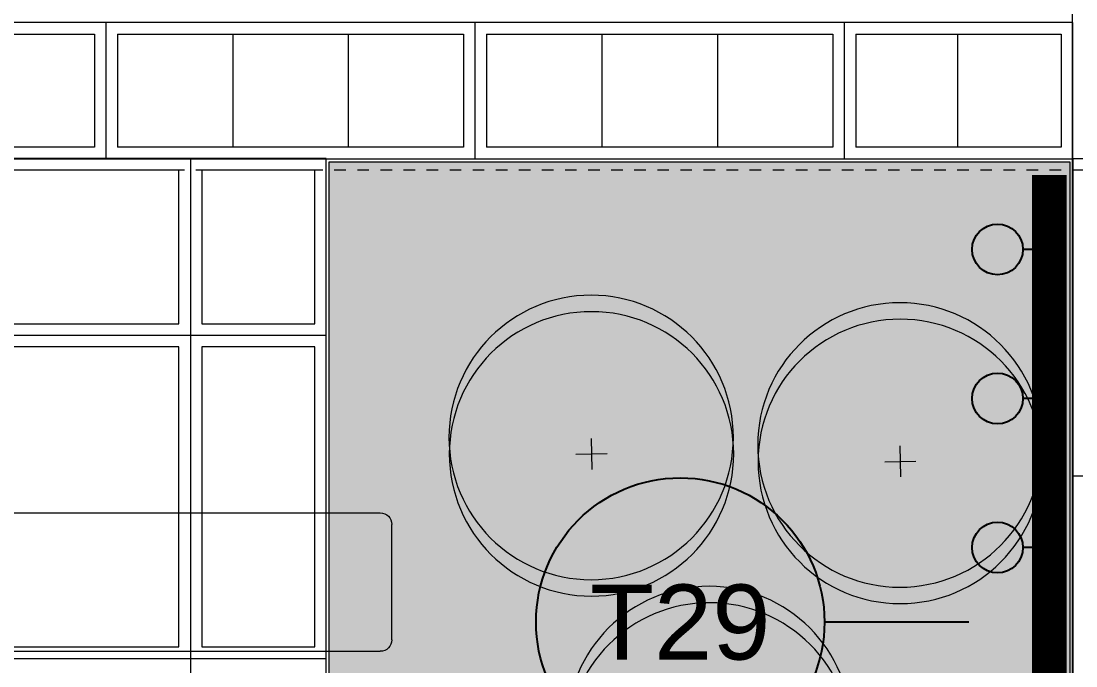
# Model space of a CAD drawing. Header units: metres. Extents: x 349703 to 349913, y 9282546 to 9282694.
# Drawn here: x 349764.36 to 349773.5, y 9282606.93 to 9282612.52 of the extents above; entities that cross this region are included whole.
import ezdxf
from ezdxf.enums import TextEntityAlignment as Align

# ---------------------------------------------------------------- set-up
doc = ezdxf.new("R2010")
doc.units = ezdxf.units.M
doc.header["$LTSCALE"] = 0.25
doc.linetypes.add('01 nivel$0$HIDDEN2', pattern=[0.1875, 0.125, -0.0625])
for name, color, linetype, lineweight in [('AREA-VERDE', 3, 'CONTINUOUS', 9), ('ARQ-FONDO', 253, 'CONTINUOUS', 9), ('COTAS', 94, 'CONTINUOUS', 18), ('LLORAD-SIMB', 1, 'CONTINUOUS', 25), ('LLORAD-TEXTO', 1, 'CONTINUOUS', 25), ('LLORAD-TRAMO', 1, 'CONTINUOUS', 70), ('TRAZO', 2, 'Continuous', 13)]:
    doc.layers.add(name, color=color, linetype=linetype, lineweight=lineweight)
doc.styles.get("Standard").update_dxf_attribs({"font": 'arial.ttf'})

# ---------------------------------------------------------------- blocks, each defined once
blk = doc.blocks.new('icij')
at = {"layer": 'ARQ-FONDO'}
blk.add_lwpolyline([(349611.7726, 9282605.5307), (349611.7726, 9282611.3318), (349599.3954, 9282611.3318), (349599.3954, 9282605.5307)], close=True, dxfattribs=at)
at = {"layer": 'ARQ-FONDO', "flags": 128}
for points in [[(349610.5954, 9282611.3318), (349610.5954, 9282605.5307)], [(349599.3954, 9282609.8013), (349611.7726, 9282609.8013)], [(349599.3954, 9282607.0013), (349611.7726, 9282607.0013)]]:
    blk.add_lwpolyline(points, dxfattribs=at)
for points in [[(349607.8954, 9282609.9013), (349610.4954, 9282609.9013), (349610.4954, 9282611.2318), (349607.8954, 9282611.2318)], [(349610.6954, 9282609.9013), (349611.6726, 9282609.9013), (349611.6726, 9282611.2318), (349610.6954, 9282611.2318)], [(349607.8954, 9282607.1013), (349610.4954, 9282607.1013), (349610.4954, 9282609.7013), (349607.8954, 9282609.7013)], [(349610.6954, 9282607.1013), (349611.6726, 9282607.1013), (349611.6726, 9282609.7013), (349610.6954, 9282609.7013)]]:
    blk.add_lwpolyline(points, close=True, dxfattribs=at)
blk = doc.blocks.new('VEREDA ADMINISTRACION')
at = {"layer": 'ARQ-FONDO', "lineweight": 5}
for p, q in [((350158.6908, 9282383.1193), (350161.6908, 9282383.1193)), ((350161.6908, 9282383.1193), (350161.6908, 9282382.1393)), ((350161.8908, 9282383.1193), (350164.8908, 9282383.1193)), ((350161.8908, 9282383.1193), (350161.8908, 9282382.1393)), ((350162.8908, 9282383.1193), (350162.8908, 9282382.1393)), ((350163.8908, 9282383.1193), (350163.8908, 9282382.1393)), ((350164.8908, 9282383.1193), (350164.8908, 9282382.1393)), ((350165.0908, 9282383.1193), (350168.0908, 9282383.1193)), ((350165.0908, 9282383.1193), (350165.0908, 9282382.1393)), ((350166.0908, 9282383.1193), (350166.0908, 9282382.1393)), ((350167.0908, 9282383.1193), (350167.0908, 9282382.1393)), ((350168.0908, 9282383.1193), (350168.0908, 9282382.1393)), ((350168.2908, 9282383.1193), (350170.0708, 9282383.1193)), ((350168.2908, 9282383.1193), (350168.2908, 9282382.1393)), ((350169.1728, 9282383.1193), (350169.1728, 9282382.1393)), ((350170.0708, 9282383.1193), (350170.0708, 9282382.1393)), ((350170.0708, 9282382.1393), (350168.2908, 9282382.1393))]:
    blk.add_line(p, q, dxfattribs=at)
at = {"layer": 'ARQ-FONDO', "linetype": '01 nivel$0$HIDDEN2', "lineweight": 5}
blk.add_lwpolyline([(350144.4908, 9282393.6693), (350170.2708, 9282393.6693), (350170.2708, 9282381.9393), (350144.4908, 9282381.9393)], close=True, dxfattribs=at)
at = {"layer": 'ARQ-FONDO', "lineweight": 5}
blk.add_lwpolyline([(350170.1708, 9282383.2193), (350145.7908, 9282383.2193), (350145.7908, 9282382.0393), (350170.1708, 9282382.0393)], close=True, dxfattribs=at)
at = {"layer": 'ARQ-FONDO', "const_width": 0.0125}
for points in [[(350161.7908, 9282382.0393), (350161.7908, 9282383.2193)], [(350164.9908, 9282382.0393), (350164.9908, 9282383.2193)], [(350168.1908, 9282382.0393), (350168.1908, 9282383.2193)]]:
    blk.add_lwpolyline(points, dxfattribs=at)
at = {"layer": 'ARQ-FONDO', "lineweight": 5}
for points in [[(350161.6908, 9282382.1393), (350158.6908, 9282382.1393)], [(350164.8908, 9282382.1393), (350161.8908, 9282382.1393)], [(350168.0908, 9282382.1393), (350165.0908, 9282382.1393)]]:
    blk.add_lwpolyline(points, dxfattribs=at)
blk = doc.blocks.new('67')
at = {"layer": 'ARQ-FONDO', "flags": 128}
for points in [[(349446.6839, 9282641.1169), (349448.5105, 9282641.1169), (349448.5105, 9282603.1406), (349448.054, 9282603.1406), (349448.054, 9282603.2406), (349447.8216, 9282603.2406), (349447.8216, 9282622.86), (349446.6844, 9282622.86), (349446.6844, 9282641.1169)], [(349448.5105, 9282611.33), (349447.8216, 9282611.33)], [(349448.5105, 9282608.58), (349447.8216, 9282608.58)]]:
    blk.add_lwpolyline(points, dxfattribs=at)
blk = doc.blocks.new('ca_arb_plan034')
at = {"layer": 'ARQ-FONDO'}
for p, q in [((0, 19), (0, -19)), ((19, 0), (-19, 0))]:
    blk.add_line(p, q, dxfattribs=at)
for centre in [(0, 20.1), (0, 0)]:
    blk.add_circle(centre, 173.9, dxfattribs=at)
blk = doc.blocks.new('*U947')
at = {"layer": 'cotas', "true_color": 0x000000}
h = blk.add_hatch(color=18, dxfattribs=at)
h.dxf.hatch_style = 1
edge = h.paths.add_edge_path()
edge.add_arc((2841.4206, 1652.8066), 0.1, 0, 360)
at = {"layer": 'TRAZO', "color": 18, "true_color": 0x000000}
for p, q in [((2841.4206, 1652.7066), (2841.4206, 1649.9329)), ((2840.653, 1649.9329), (2845.1257, 1649.9329)), ((2840.553, 1648.8329), (2840.553, 1649.8329)), ((2845.2257, 1649.8329), (2845.2257, 1648.8329)), ((2840.653, 1648.7329), (2845.1257, 1648.7329))]:
    blk.add_line(p, q, dxfattribs=at)
blk.add_circle((2841.4206, 1652.8066), 0.1, dxfattribs=at)
for centre, start, end in [((2840.653, 1649.8329), 90, 180), ((2845.1257, 1649.8329), 0, 90), ((2840.653, 1648.8329), 180, 270), ((2845.1257, 1648.8329), 270, 0)]:
    blk.add_arc(centre, 0.1, start, end, dxfattribs=at)

msp = doc.modelspace()

# ---------------------------------------------------------------- hatches: boundary and pattern name
at = {"layer": 'AREA-VERDE', "lineweight": 0, "true_color": 0xc4e4b2, "transparency": 33554610}
h = msp.add_hatch(color=3, dxfattribs=at)
h.dxf.hatch_style = 1
h.paths.add_polyline_path([(349773.4463, 9282611.3046), (349767.0266, 9282611.3046), (349767.0266, 9282605.5053), (349766.6744, 9282605.5053), (349766.6744, 9282603.266), (349766.9244, 9282603.266), (349766.9244, 9282603.166), (349770.0736, 9282603.166), (349770.0736, 9282603.266), (349770.3486, 9282603.2659), (349770.3486, 9282603.316), (349773.4463, 9282603.316)])

# ---------------------------------------------------------------- linework, layer by layer
at = {"layer": 'ARQ-FONDO', "flags": 128}
msp.add_lwpolyline([(349767.0012, 9282611.33), (349773.4717, 9282611.33), (349773.4717, 9282603.2406), (349773.434, 9282603.2406), (349773.434, 9282603.2845), (349773.434, 9282603.2906), (349770.374, 9282603.2906), (349770.374, 9282603.2405), (349770.099, 9282603.2406), (349770.099, 9282603.1406), (349766.899, 9282603.1406), (349766.899, 9282603.2406), (349766.649, 9282603.2406), (349766.649, 9282605.5307), (349767.0012, 9282605.5307), (349767.0012, 9282611.33)], dxfattribs=at)
msp.add_lwpolyline([(349767.0266, 9282611.3046), (349773.4463, 9282611.3046), (349773.4463, 9282603.316), (349770.3486, 9282603.316), (349770.3486, 9282603.2659), (349770.0736, 9282603.266), (349770.0736, 9282603.166), (349766.9244, 9282603.166), (349766.9244, 9282603.266), (349766.6744, 9282603.266), (349766.6744, 9282605.5053), (349767.0266, 9282605.5053)], close=True, dxfattribs=at)
at = {"layer": 'LLORAD-SIMB'}
for p, q in [((349773.27, 9282610.5442), (349773.04, 9282610.5442)), ((349773.27, 9282609.2525), (349773.04, 9282609.2525)), ((349773.27, 9282607.9608), (349773.04, 9282607.9608))]:
    msp.add_line(p, q, dxfattribs=at)
for centre in [(349772.82, 9282610.5442), (349772.82, 9282609.2525), (349772.82, 9282607.9608)]:
    msp.add_circle(centre, 0.22, dxfattribs=at)
at = {"layer": 'LLORAD-TEXTO'}
msp.add_line((349772.57, 9282607.315), (349771.32, 9282607.315), dxfattribs=at)
msp.add_circle((349770.07, 9282607.315), 1.25, dxfattribs=at)
at = {"layer": 'LLORAD-TRAMO', "const_width": 0.3}
msp.add_lwpolyline([(349773.27, 9282611.19), (349773.27, 9282610.94), (349773.27, 9282610.69), (349773.27, 9282610.44), (349773.27, 9282610.19), (349773.27, 9282609.94), (349773.27, 9282609.69), (349773.27, 9282609.44), (349773.27, 9282609.19), (349773.27, 9282608.94), (349773.27, 9282608.69), (349773.27, 9282608.44), (349773.27, 9282608.19), (349773.27, 9282607.94), (349773.27, 9282607.69), (349773.27, 9282607.44), (349773.27, 9282607.19), (349773.27, 9282606.94), (349773.27, 9282606.69)], dxfattribs=at)

# ---------------------------------------------------------------- block references
at = {"layer": 'ARQ-FONDO'}
for name, p in [('67', (325.6495, 0)), ('VEREDA ADMINISTRACION', (-396.6992, 229.2907)), ('icij', (155.2286, -0.0008))]:
    msp.add_blockref(name, p, dxfattribs=at)
at = {"layer": 'ARQ-FONDO', "xscale": -0.007087575391046, "yscale": 0.007087575391046, "zscale": 0.007087575391046, "rotation": 1.053199936490107}
for p in [(349769.3005, 9282608.7724), (349771.9767, 9282608.7071), (349770.3231, 9282606.2499)]:
    msp.add_blockref('ca_arb_plan034', p, dxfattribs=at)
at = {"layer": 'ARQ-FONDO', "xscale": -1, "rotation": 180}
msp.add_blockref('*U947', (346922.3439, 9284256.9942, 0), dxfattribs=at)

# ---------------------------------------------------------------- texts
at = {"layer": 'LLORAD-TEXTO'}
msp.add_text('T29', height=0.65, dxfattribs=at).set_placement((349770.07, 9282607.315), align=Align.MIDDLE_CENTER)

doc.saveas('drawing.dxf')
